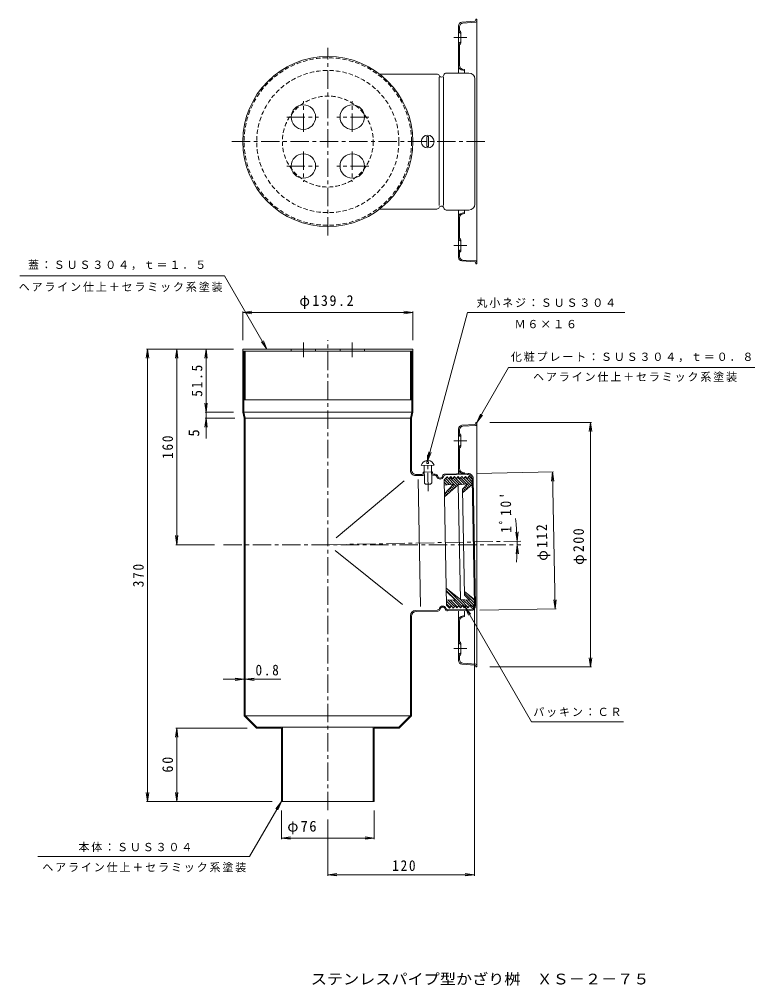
# Model space of a CAD drawing. Units: millimetres, scale not verified. Extents: x -468 to 466, y -404 to 387.
# Drawn here: x -468 to 134, y -404 to 387 of the extents above; entities that cross this region are included whole.
import ezdxf
from ezdxf.enums import TextEntityAlignment as Align

# ---------------------------------------------------------------- set-up
doc = ezdxf.new("R2010")
doc.units = ezdxf.units.MM
doc.header["$LTSCALE"] = 3
doc.linetypes.add('CHAIN1', pattern=[8, 5, -1, 1, -1])
doc.linetypes.add('DASHED1', pattern=[1.8, 1.2, -0.6])
for name, color, linetype, lineweight in [('0-0', 3, 'Continuous', 9), ('0-1', 2, 'Continuous', 9), ('0-3', 4, 'Continuous', 9), ('0-4', 7, 'Continuous', 9), ('0-6', 6, 'Continuous', 9), ('0-E', 7, 'Continuous', 9)]:
    doc.layers.add(name, color=color, linetype=linetype, lineweight=lineweight)
doc.layers.add('F-5', color=2, linetype='Continuous')
doc.styles.add('ＭＳ ゴシック', font='')
doc.styles.get('ＭＳ ゴシック').set_extended_font_data('MS Gothic')

msp = doc.modelspace()

# ---------------------------------------------------------------- linework, layer by layer
at = {"layer": '0-0', "linetype": 'CHAIN1'}
for p, q in [((-215.054, 209.958), (-215.054, 363.432)), ((-293.48, 286.873), (-85.048, 286.873)), ((-215.054, -260.212), (-215.054, 124.509)), ((-300.409, -42.983), (-57.104, -42.983)), ((-215.054, -42.983), (-57.104, -39.95))]:
    msp.add_line(p, q, dxfattribs=at)
at = {"layer": '0-0'}
for p, q in [((-172.662, 342.073), (-125.72, 342.073)), ((-118.134, 342.876), (-99.628, 342.876)), ((-124.014, 339.595), (-124.014, 234.683)), ((-120.456, 339.595), (-120.456, 234.683)), ((-94.634, 235.658), (-94.633, 338.093)), ((-172.662, 231.673), (-125.72, 231.673)), ((-118.285, 230.876), (-99.629, 230.876)), ((-284.654, 65.517), (-284.654, 115.517)), ((-283.854, 65.517), (-283.854, 115.517)), ((-146.254, 65.517), (-146.254, 115.517)), ((-145.454, 65.517), (-145.454, 115.517)), ((-284.654, 65.517), (-283.554, 60.517)), ((-283.854, 65.517), (-282.754, 60.517)), ((-283.835, 65.517), (-146.273, 65.517)), ((-146.254, 65.517), (-147.354, 60.517)), ((-145.454, 65.517), (-146.554, 60.517)), ((-283.554, -182.983), (-283.554, 60.517)), ((-282.754, -182.652), (-282.754, 60.517)), ((-282.735, 60.517), (-147.373, 60.517)), ((-147.354, 17.605), (-147.354, 60.517)), ((-146.554, 18.42), (-146.554, 60.517)), ((-137.004, 16.526), (-129.406, 16.672)), ((-136.985, 15.527), (-137.004, 16.526)), ((-136.17, 14.742), (-136.204, 16.542)), ((-130.171, 14.857), (-130.205, 16.657)), ((-129.386, 15.672), (-129.406, 16.672)), ((-208.254, -37.292), (-152.444, 9.413)), ((-143.277, 13.605), (-137.15, 13.723)), ((-142.477, 14.421), (-137.966, 14.508)), ((-139.092, -93.534), (-141.088, 10.447)), ((-129.152, 13.877), (-127.676, 13.905)), ((-128.367, 14.692), (-127.079, 14.717)), ((-119.227, 14.867), (-100.172, 15.233)), ((-118.6, 14.079), (-100.957, 14.418)), ((-94.915, -91.405), (-96.882, 11.073)), ((-94.1, -92.67), (-96.096, 11.311)), ((-209.067, -47.764), (-153.978, -91.75)), ((-147.354, -182.983), (-147.354, -100.817)), ((-146.554, -182.983), (-146.554, -101.602)), ((-143.431, -96.818), (-125.557, -96.475)), ((-142.631, -97.603), (-124.929, -97.263)), ((-117.077, -97.112), (-98.022, -96.746)), ((-116.48, -96.3), (-98.838, -95.962)), ((-273.554, -192.983), (-283.554, -182.983)), ((-273.223, -192.183), (-282.754, -182.652)), ((-282.754, -182.983), (-147.354, -182.983)), ((-156.885, -192.183), (-147.354, -182.652)), ((-156.554, -192.983), (-146.554, -182.983)), ((-273.554, -192.983), (-253.054, -192.983)), ((-273.223, -192.183), (-156.885, -192.183)), ((-253.054, -252.983), (-253.054, -192.983)), ((-252.254, -252.983), (-252.254, -192.183)), ((-177.854, -252.983), (-177.854, -192.183)), ((-177.054, -252.983), (-177.054, -192.983)), ((-156.554, -192.983), (-177.054, -192.983)), ((-253.054, -252.983), (-177.054, -252.983))]:
    msp.add_line(p, q, dxfattribs=at)
at = {"layer": '0-0', "linetype": 'DASHED1'}
for radius in [58.169, 37.2]:
    msp.add_circle((-215.054, 286.873), radius, dxfattribs=at)
at = {"layer": '0-0'}
for centre, radius, start, end in [((-125.72, 340.073), 2, 23.57817, 90), ((-122.054, 341.673), 2, 203.57817, 348.50455), ((-118.134, 340.876), 2, 89.99997, 168.50455), ((-99.628, 337.876), 5, 2.49568, 89.99994), ((-125.72, 233.673), 2, 269.99998, 336.42181), ((-122.054, 232.073), 2, 11.49544, 156.42181), ((-118.134, 232.87), 2, 191.49544, 270.00002), ((-99.629, 235.876), 5, 269.99995, 357.50284), ((-143.354, 17.605), 4, 180, 271.09999), ((-142.554, 18.42), 4, 180, 271.09999), ((-137.985, 15.507), 1, 271.09999, 1.09999), ((-137.17, 14.723), 1, 271.09999, 1.09999), ((-129.171, 14.876), 1, 181.09999, 271.09999), ((-128.387, 15.692), 1, 181.09999, 271.09999), ((-127.638, 11.905), 2, 20.08397, 91.09999), ((-127.041, 12.717), 2, 12.07404, 91.10004), ((-123.129, 13.554), 2.8, 200.08397, 342.11601), ((-123.129, 13.554), 2, 192.07404, 350.12595), ((-119.189, 12.868), 2, 91.09998, 170.12595), ((-118.561, 12.08), 2, 91.09999, 162.11601), ((-100.88, 10.419), 4, 1.09999, 91.09999), ((-100.096, 11.234), 4, 1.09999, 91.09999), ((-121.027, -95.949), 2.8, 20.08397, 162.11601), ((-121.027, -95.949), 2, 12.07404, 170.12595), ((-98.914, -91.962), 4, 271.09999, 1.09999), ((-98.099, -92.747), 4, 271.09999, 1.09999), ((-143.354, -100.817), 4, 91.09999, 180), ((-142.554, -101.602), 4, 91.09999, 180), ((-125.595, -94.475), 2, 271.09999, 342.11601), ((-124.968, -95.263), 2, 271.09996, 350.12595), ((-117.115, -95.112), 2, 192.07404, 271.10001), ((-116.519, -94.301), 2, 200.08397, 271.09999)]:
    msp.add_arc(centre, radius, start, end, dxfattribs=at)
at = {"layer": '0-1', "linetype": 'CHAIN1'}
for p, q in [((-235.054, 294.963), (-235.054, 319.803)), ((-195.054, 294.963), (-195.054, 319.803)), ((-248.726, 306.873), (-222.549, 306.873)), ((-181.382, 306.873), (-207.559, 306.873)), ((-235.054, 278.782), (-235.054, 253.942)), ((-195.054, 278.782), (-195.054, 253.942)), ((-248.726, 266.873), (-222.549, 266.873)), ((-181.382, 266.873), (-207.559, 266.873)), ((-235.054, 110.602), (-235.054, 122.572)), ((-195.054, 110.602), (-195.054, 122.572))]:
    msp.add_line(p, q, dxfattribs=at)
at = {"layer": '0-1'}
for p, q in [((-284.654, 117.017), (-145.454, 117.017)), ((-284.654, 115.517), (-284.654, 117.017)), ((-284.654, 115.517), (-145.454, 115.517)), ((-283.554, 75.517), (-283.554, 115.517)), ((-282.754, 75.517), (-282.754, 115.517)), ((-245.054, 115.517), (-245.054, 117.017)), ((-225.054, 115.517), (-225.054, 117.017)), ((-205.054, 115.517), (-205.054, 117.017)), ((-185.054, 115.517), (-185.054, 117.017)), ((-147.354, 75.517), (-147.354, 115.517)), ((-146.554, 75.517), (-146.554, 115.517)), ((-145.454, 115.517), (-145.454, 117.017)), ((-283.554, 75.517), (-146.554, 75.517))]:
    msp.add_line(p, q, dxfattribs=at)
for centre, radius in [((-215.054, 286.873), 69.6), ((-235.054, 306.873), 10), ((-195.054, 306.873), 10), ((-235.054, 266.873), 10), ((-195.054, 266.873), 10)]:
    msp.add_circle(centre, radius, dxfattribs=at)
at = {"layer": '0-1', "linetype": 'DASHED1'}
msp.add_circle((-215.054, 286.873), 68.5, dxfattribs=at)
at = {"layer": '0-3'}
for p, q in [((-108.054, 381.577), (-108.054, 342.876)), ((-107.254, 380.831), (-107.254, 378.825)), ((-105.265, 384.569), (-94.784, 385.307)), ((-104.465, 383.824), (-93.984, 384.562)), ((-93.854, 386.873), (-93.054, 386.873)), ((-93.854, 386.873), (-93.854, 386.305)), ((-111.943, 371.873), (-101.216, 371.873)), ((-106.054, 376.424), (-106.054, 367.321)), ((-107.254, 364.921), (-107.254, 349.128)), ((-105.83, 345.617), (-103.054, 344.873)), ((-105.03, 346.231), (-103.054, 345.701)), ((-103.054, 345.701), (-103.054, 342.876)), ((-134.108, 291.011), (-132.508, 291.011)), ((-134.108, 282.734), (-134.108, 291.011)), ((-108.054, 192.169), (-108.054, 230.876)), ((-103.054, 228.045), (-103.054, 230.876)), ((-107.254, 208.825), (-107.254, 224.617)), ((-105.83, 228.129), (-103.054, 228.873)), ((-105.03, 227.515), (-103.054, 228.045)), ((-106.054, 197.321), (-106.054, 206.425)), ((-111.943, 201.873), (-101.216, 201.873)), ((-107.254, 192.915), (-107.254, 194.921)), ((-104.465, 189.922), (-93.984, 189.184)), ((-105.265, 189.176), (-94.784, 188.438)), ((-93.854, 186.873), (-93.854, 187.441)), ((-105.265, 54.713), (-94.784, 55.452)), ((-93.854, 57.017), (-93.854, 56.449)), ((-93.854, 57.017), (-93.054, 57.017)), ((-93.054, -142.983), (-93.054, 57.017)), ((-108.054, 51.721), (-108.054, 15.139)), ((-107.254, 50.975), (-107.254, 48.969)), ((-104.465, 53.968), (-93.984, 54.706)), ((-111.943, 42.017), (-101.216, 42.017)), ((-106.054, 46.569), (-106.054, 37.465)), ((-107.254, 35.065), (-107.254, 19.273)), ((-132.738, 23.535), (-132.785, 26.002)), ((-138.558, 21.923), (-128.06, 22.125)), ((-136.308, 21.967), (-136.03, 7.446)), ((-130.31, 22.082), (-130.031, 7.556)), ((-105.03, 16.375), (-103.054, 15.845)), ((-103.054, 15.845), (-103.054, 15.234)), ((-105.83, 15.761), (-103.815, 15.221)), ((-136.035, 7.452), (-135.035, 6.452)), ((-135.071, 6.488), (-131.021, 6.565)), ((-131.01, 6.576), (-130.01, 7.576)), ((-108.054, -137.687), (-108.054, -96.881)), ((-105.83, -101.727), (-103.054, -100.983)), ((-105.03, -102.341), (-103.054, -101.811)), ((-103.054, -101.811), (-103.054, -96.785)), ((-107.254, -121.031), (-107.254, -105.239)), ((-106.054, -132.535), (-106.054, -123.431)), ((-111.943, -127.983), (-101.216, -127.983)), ((-107.254, -136.941), (-107.254, -134.935)), ((-105.265, -140.679), (-94.784, -141.417)), ((-104.465, -139.934), (-93.984, -140.672)), ((-93.854, -142.983), (-93.854, -142.415)), ((-93.854, -142.983), (-93.054, -142.983))]:
    msp.add_line(p, q, dxfattribs=at)
at = {"layer": '0-3', "linetype": 'CHAIN1'}
msp.add_line((-132.902, 0.807), (-133.476, 30.702), dxfattribs=at)
at = {"layer": '0-3'}
for points in [[(-93.854, 186.873), (-93.054, 186.873), (-93.054, 386.873)], [(-134.108, 282.734), (-132.508, 282.734), (-132.508, 291.011)], [(-132.738, 23.535), (-133.938, 23.512), (-133.985, 25.979)]]:
    msp.add_lwpolyline(points, dxfattribs=at)
msp.add_circle((-133.308, 286.873), 5.25, dxfattribs=at)
for centre, radius, start, end in [((-105.054, 381.577), 3, 94.02826, 180), ((-104.254, 380.831), 3, 94.02826, 180), ((-94.854, 386.305), 1, 274.02826, 0), ((-94.054, 385.559), 1, 274.02826, 0), ((-105.054, 378.211), 3, 180, 250.52878), ((-104.254, 378.825), 3, 180, 233.1301), ((-105.054, 365.535), 3, 109.47121, 180), ((-104.254, 364.921), 3, 126.86989, 180), ((-105.054, 348.515), 3, 180, 255), ((-104.254, 349.128), 3, 180, 255), ((-105.054, 225.231), 3, 104.99998, 180), ((-104.254, 224.617), 3, 104.99998, 180), ((-105.054, 208.211), 3, 180, 250.52878), ((-104.254, 208.825), 3, 180, 233.1301), ((-105.054, 195.535), 3, 109.47121, 180), ((-105.054, 192.169), 3, 180, 265.97173), ((-104.254, 194.921), 3, 126.86989, 180), ((-104.254, 192.915), 3, 180, 265.97173), ((-94.854, 187.441), 1, 0, 85.97173), ((-94.054, 188.186), 1, 0, 85.97173), ((-94.854, 56.449), 1, 274.02826, 0), ((-94.054, 55.703), 1, 274.02826, 0), ((-105.054, 51.721), 3, 94.02826, 180), ((-105.054, 48.355), 3, 180, 250.52878), ((-104.254, 50.975), 3, 94.02826, 180), ((-104.254, 48.969), 3, 180, 233.1301), ((-105.054, 35.679), 3, 109.47121, 180), ((-104.254, 35.065), 3, 126.86989, 180), ((-133.281, 20.579), 5.445, 97.42612, 165.70782), ((-133.281, 20.579), 5.445, 16.49182, 84.77361), ((-105.054, 18.659), 3, 180, 255), ((-104.254, 19.273), 3, 180, 255), ((-105.054, -104.625), 3, 104.99998, 180), ((-104.254, -105.239), 3, 104.99998, 180), ((-105.054, -121.645), 3, 180, 250.52878), ((-104.254, -121.031), 3, 180, 233.1301), ((-105.054, -134.321), 3, 109.47121, 180), ((-104.254, -134.935), 3, 126.86989, 180), ((-105.054, -137.687), 3, 180, 265.97173), ((-104.254, -136.941), 3, 180, 265.97173), ((-94.854, -142.415), 1, 0, 85.97173), ((-94.054, -141.669), 1, 0, 85.97173)]:
    msp.add_arc(centre, radius, start, end, dxfattribs=at)
at = {"layer": '0-4'}
for p, q in [((-284.654, 147.017), (-277.218, 147.996)), ((-284.654, 124.517), (-284.654, 147.917)), ((-284.654, 147.017), (-277.218, 146.038)), ((-284.654, 147.017), (-145.454, 147.017)), ((-145.454, 147.017), (-152.89, 147.996)), ((-145.454, 147.017), (-152.89, 146.038)), ((-145.454, 124.517), (-145.454, 147.917)), ((-362.654, 117.017), (-363.633, 109.581)), ((-292.154, 117.017), (-363.554, 117.017)), ((-362.654, -252.983), (-362.654, 117.017)), ((-362.654, 117.017), (-361.675, 109.581)), ((-338.654, 117.017), (-339.633, 109.581)), ((-338.654, -42.983), (-338.654, 117.017)), ((-338.654, 117.017), (-337.675, 109.581)), ((-314.654, 117.017), (-315.633, 109.581)), ((-314.654, 43.989), (-314.654, 117.017)), ((-314.654, 117.017), (-313.675, 109.581)), ((-314.654, 65.517), (-315.633, 72.953)), ((-314.654, 65.517), (-313.675, 72.953)), ((-292.154, 65.517), (-315.554, 65.517)), ((-314.654, 60.517), (-315.633, 53.081)), ((-291.054, 60.517), (-315.554, 60.517)), ((-314.654, 60.517), (-313.675, 53.081)), ((-82.554, 57.017), (0.846, 57.017)), ((-0.054, 57.017), (-1.033, 49.581)), ((-0.054, -142.983), (-0.054, 57.017)), ((-0.054, 57.017), (0.925, 49.581)), ((-93.316, 15.365), (-30.229, 16.576)), ((-31.129, 16.559), (-31.965, 9.106)), ((-28.979, -95.42), (-31.129, 16.559)), ((-31.129, 16.559), (-30.008, 9.143)), ((-338.654, -42.983), (-339.633, -35.547)), ((-338.654, -42.983), (-337.675, -35.547)), ((-60.054, -40.007), (-61.175, -32.591)), ((-60.054, -40.007), (-59.218, -32.554)), ((-307.909, -42.983), (-339.554, -42.983)), ((-60.025, -42.983), (-61.004, -50.419)), ((-60.025, -42.983), (-59.046, -50.419)), ((-95.054, -54.004), (-95.054, -313.883)), ((-28.979, -95.42), (-30.1, -88.005)), ((-28.979, -95.42), (-28.143, -87.967)), ((-90.524, -96.602), (-28.079, -95.403)), ((-0.054, -142.983), (-1.033, -135.547)), ((-0.054, -142.983), (0.925, -135.547)), ((-82.554, -142.983), (0.846, -142.983)), ((-253.574, -152.983), (-300.781, -152.983)), ((-283.554, -152.983), (-290.99, -152.004)), ((-283.554, -152.983), (-290.99, -153.962)), ((-282.754, -152.983), (-275.318, -152.004)), ((-282.754, -152.983), (-275.318, -153.962)), ((-338.654, -192.983), (-339.633, -200.419)), ((-281.054, -192.983), (-339.554, -192.983)), ((-338.654, -252.983), (-338.654, -192.983)), ((-338.654, -192.983), (-337.675, -200.419)), ((-362.654, -252.983), (-363.633, -245.547)), ((-260.554, -252.983), (-363.554, -252.983)), ((-362.654, -252.983), (-361.675, -245.547)), ((-338.654, -252.983), (-339.633, -245.547)), ((-338.654, -252.983), (-337.675, -245.547)), ((-253.054, -260.483), (-253.054, -283.883)), ((-177.054, -260.483), (-177.054, -283.883)), ((-215.054, -267.712), (-215.054, -313.883)), ((-253.054, -282.983), (-245.618, -282.004)), ((-253.054, -282.983), (-177.054, -282.983)), ((-253.054, -282.983), (-245.618, -283.962)), ((-177.054, -282.983), (-184.49, -282.004)), ((-177.054, -282.983), (-184.49, -283.962)), ((-215.054, -312.983), (-207.618, -312.004)), ((-215.054, -312.983), (-95.054, -312.983)), ((-215.054, -312.983), (-207.618, -313.962)), ((-95.054, -312.983), (-102.49, -312.004)), ((-95.054, -312.983), (-102.49, -313.962))]:
    msp.add_line(p, q, dxfattribs=at)
msp.add_arc((-215.054, -42.983), 155.029, 354.69681, 7.98338, dxfattribs=at)
at = {"layer": '0-6'}
for p, q in [((-119.878, 10.129), (-117.911, -92.344)), ((-119.877, 10.13), (-117.426, 12.678)), ((-117.643, 6.07), (-119.842, 8.27)), ((-115.689, 6.238), (-119.732, 10.281)), ((-113.736, 6.406), (-118.692, 11.362)), ((-109.909, 4.7), (-117.652, 12.443)), ((-108.776, 5.688), (-115.05, 11.963)), ((-114.428, 12.738), (-112.892, 10.977)), ((-112.892, 10.977), (-111.424, 12.796)), ((-107.169, 6.203), (-112.468, 11.502)), ((-109.985, 11.14), (-111.521, 12.676)), ((-105.215, 6.371), (-109.887, 11.042)), ((-103.262, 6.539), (-108.939, 12.216)), ((-108.429, 12.853), (-106.893, 11.092)), ((-106.893, 11.092), (-105.426, 12.911)), ((-101.309, 6.707), (-106.358, 11.756)), ((-97.872, 5.391), (-103.776, 11.295)), ((-96.803, 6.444), (-102.829, 12.469)), ((-102.431, 12.968), (-100.894, 11.207)), ((-100.894, 11.207), (-99.427, 13.026)), ((-96.845, 8.607), (-100.247, 12.009)), ((-96.881, 10.572), (-99.429, 13.023)), ((-94.915, -91.905), (-96.882, 10.573)), ((-119.596, 5.902), (-119.801, 6.107)), ((-119.795, 5.885), (-112.306, 6.529)), ((-119.66, -1.247), (-112.306, 6.529)), ((-119.611, -3.764), (-108.297, 6.106)), ((-116.707, -1.23), (-118.216, 0.279)), ((-115.574, -0.242), (-117.185, 1.37)), ((-114.441, 0.747), (-116.154, 2.46)), ((-113.308, 1.735), (-115.123, 3.55)), ((-112.175, 2.723), (-114.092, 4.641)), ((-111.042, 3.712), (-113.061, 5.731)), ((-108.297, 6.106), (-100.808, 6.75)), ((-108.297, 6.106), (-106.493, -87.879)), ((-104.731, 2.602), (-100.808, 6.75)), ((-103.063, -84.241), (-104.731, 2.602)), ((-103.537, 0.449), (-104.712, 1.625)), ((-104.67, -0.54), (-96.801, 6.325)), ((-102.404, 1.438), (-104.165, 3.2)), ((-101.271, 2.426), (-103.134, 4.29)), ((-100.138, 3.414), (-102.103, 5.38)), ((-99.005, 4.403), (-101.072, 6.47)), ((-118.972, -3.207), (-119.635, -2.544)), ((-117.84, -2.218), (-119.247, -0.811)), ((-118.177, -78.451), (-106.493, -87.879)), ((-105.274, -93.273), (-118.14, -80.407)), ((-118.129, -80.968), (-110.482, -88.456)), ((-102.692, -93.734), (-117.128, -79.298)), ((-103.124, -81.099), (-94.996, -87.657)), ((-94.934, -90.885), (-103.093, -82.727)), ((-103.063, -84.241), (-98.985, -88.235)), ((-94.976, -88.722), (-100.403, -83.295)), ((-117.991, -88.1), (-110.482, -88.456)), ((-113.966, -93.067), (-117.974, -89.059)), ((-114.913, -94.241), (-117.932, -91.222)), ((-117.91, -92.345), (-115.362, -94.797)), ((-111.384, -93.527), (-116.752, -88.159)), ((-115.364, -94.8), (-113.897, -92.981)), ((-108.803, -93.987), (-114.525, -88.264)), ((-113.897, -92.981), (-112.36, -94.742)), ((-112.331, -94.701), (-112.839, -94.194)), ((-106.221, -94.447), (-112.298, -88.37)), ((-109.365, -94.684), (-107.898, -92.866)), ((-107.898, -92.866), (-106.361, -94.627)), ((-106.493, -87.879), (-98.985, -88.235)), ((-100.111, -94.194), (-106.422, -87.883)), ((-99.163, -93.02), (-104.195, -87.988)), ((-103.366, -94.569), (-101.899, -92.75)), ((-96.505, -93.557), (-101.968, -88.094)), ((-101.899, -92.75), (-100.362, -94.512)), ((-100.367, -94.512), (-98.899, -92.693)), ((-95.464, -92.476), (-99.741, -88.199)), ((-98.899, -92.693), (-97.363, -94.454)), ((-94.914, -91.904), (-97.365, -94.451))]:
    msp.add_line(p, q, dxfattribs=at)
for points in [[(-117.426, 12.678), (-115.892, 10.919), (-114.424, 12.738)], [(-111.429, 12.796), (-109.893, 11.034), (-108.425, 12.853)], [(-105.43, 12.911), (-103.894, 11.15), (-102.426, 12.969)], [(-112.365, -94.742), (-110.897, -92.923), (-109.361, -94.684)], [(-106.366, -94.627), (-104.898, -92.808), (-103.362, -94.569)]]:
    msp.add_lwpolyline(points, dxfattribs=at)
at = {"layer": '0-E'}
for p, q in [((-467.027, 177.017), (-299.495, 177.017)), ((-264.854, 117.017), (-299.495, 177.017)), ((-133.376, 25.524), (-100.822, 147.017)), ((-100.822, 147.017), (28.132, 147.017)), ((-264.854, 117.017), (-269.42, 122.967)), ((-264.854, 117.017), (-267.724, 123.946)), ((-93.054, 57.017), (-67.073, 102.017)), ((-67.073, 102.017), (134.353, 102.017)), ((-93.054, 57.017), (-90.184, 63.946)), ((-93.054, 57.017), (-88.488, 62.967)), ((-133.376, 25.524), (-132.397, 32.96)), ((-133.376, 25.524), (-130.506, 32.453)), ((-102.692, -93.734), (-98.126, -99.684)), ((-102.692, -93.734), (-99.822, -100.663)), ((-102.692, -93.734), (-48.277, -187.983)), ((-48.277, -187.983), (26.898, -187.983)), ((-253.054, -252.983), (-257.62, -258.933)), ((-253.054, -252.983), (-255.924, -259.912))]:
    msp.add_line(p, q, dxfattribs=at)
msp.add_lwpolyline([(-253.054, -252.983), (-279.035, -297.983), (-452.432, -297.983)], dxfattribs=at)

# ---------------------------------------------------------------- texts
at = {"layer": '0-4', "color": 2, "style": 'ＭＳ ゴシック'}
msp.add_text('5', height=8.798, rotation=90, dxfattribs=at).set_placement((-317.654, 45.49), align=Align.BOTTOM_LEFT)
at = {"layer": '0-4', "color": 2, "char_height": 8.798, "attachment_point": 7, "style": 'ＭＳ ゴシック'}
for s, insert in [('\\T1.23;\\W0.95;φ139.2', (-238.304, 150.017)), ('\\T1.27;\\W0.9;0.8', (-274.236, -149.983)), ('\\T1.19;φ76', (-248.189, -279.983)), ('\\T1.27;\\W0.9;120', (-162.304, -309.983))]:
    msp.add_mtext(s, dxfattribs=dict(at, insert=insert))
for s, insert, rotation in [('\\T1.28;\\W0.9;51.5', (-317.654, 78.142), 90), ('\\T1.27;\\W0.9;160', (-341.654, 27.267), 90), ("\\T1.28;\\W0.9;1ﾟ10'", (-64.678, -33.124), 90.55), ('\\T1.21;\\W0.95;φ112', (-32.737, -55.985), 91.1), ('\\T1.21;\\W0.95;φ200', (-3.054, -59.483), 90), ('\\T1.27;\\W0.9;370', (-365.654, -77.733), 90), ('\\T1.27;\\W0.95;60', (-341.654, -229.358), 90)]:
    msp.add_mtext(s, dxfattribs=dict(at, insert=insert, rotation=rotation))
at = {"layer": '0-E', "char_height": 6.598, "attachment_point": 7, "style": 'ＭＳ ゴシック'}
for s, insert in [('\\T1.17;蓋：ＳＵＳ３０４，ｔ＝１．５', (-460.453, 181.711)), ('\\T1.17;ヘアライン仕上＋セラミック系塗装', (-468.116, 163.829)), ('\\T1.17;丸小ネジ：ＳＵＳ３０４', (-93.369, 150.922)), ('\\T1.17;Ｍ６×１６', (-62.212, 134.067)), ('\\T1.17;化粧プレート：ＳＵＳ３０４，ｔ＝０．８', (-65.212, 106.424)), ('\\T1.17;ヘアライン仕上＋セラミック系塗装', (-47.009, 90.243)), ('\\T1.17;パッキン：ＣＲ', (-46.855, -183.793)), ('\\T1.17;本体：ＳＵＳ３０４', (-419.167, -294.426)), ('\\T1.17;ヘアライン仕上＋セラミック系塗装', (-448.751, -310.993))]:
    msp.add_mtext(s, dxfattribs=dict(at, insert=insert))
at = {"layer": 'F-5', "style": 'ＭＳ ゴシック', "width": 1.1}
msp.add_text('ステンレスパイプ型かざり桝\u3000ＸＳ－２－７５', height=8.798, dxfattribs=at).set_placement((-228.988, -405.332), align=Align.BOTTOM_LEFT)

doc.saveas('drawing.dxf')
